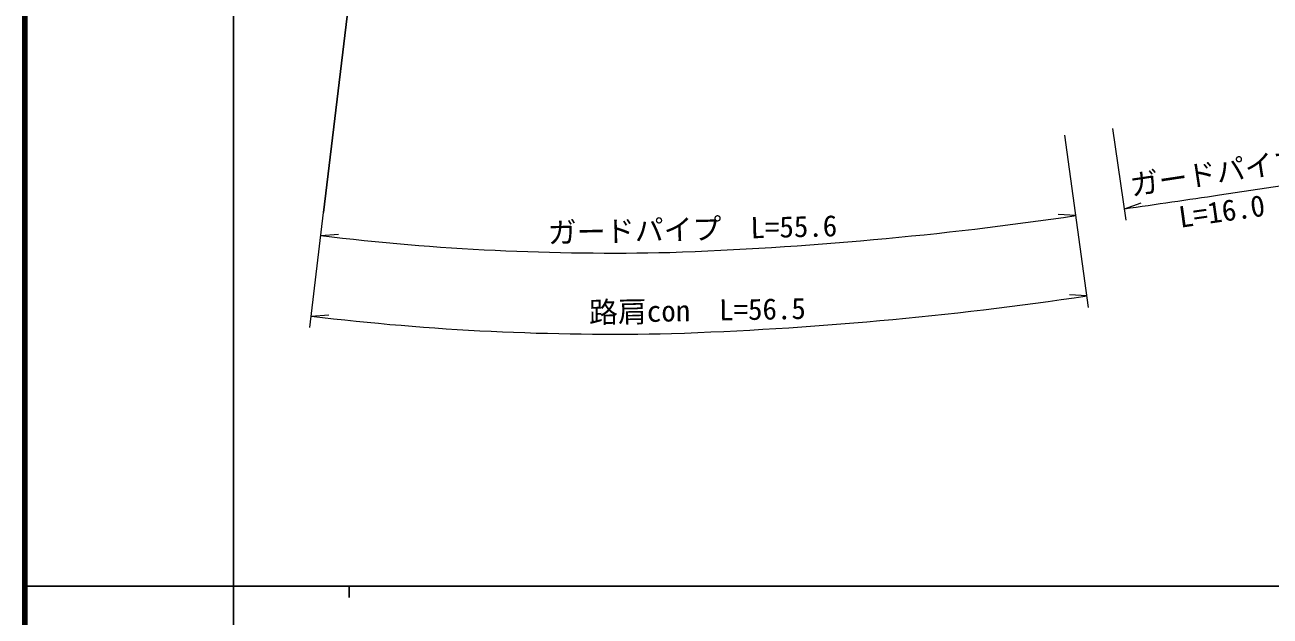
# Model space of a CAD drawing. Units: millimetres, scale not verified. Extents: x 40000 to 680000, y 20000 to 380000.
# Drawn here: x 40000 to 147490, y 202409 to 253435 of the extents above; entities that cross this region are included whole.
import ezdxf
from ezdxf.enums import TextEntityAlignment as Align

# ---------------------------------------------------------------- set-up
doc = ezdxf.new("R2010")
doc.units = ezdxf.units.MM
doc.header["$LTSCALE"] = 1000
for name, color, linetype, lineweight in [('M-BMK-OTRS', 5, 'Continuous', 25), ('M-STR-HTXT', 7, 'Continuous', 13), ('M-TTL', 2, 'Continuous', 140), ('M-TTL-BAND', 7, 'Continuous', 25)]:
    doc.layers.add(name, color=color, linetype=linetype, lineweight=lineweight)
doc.styles.add('ＭＳ ゴシック', font='')
doc.styles.get('ＭＳ ゴシック').set_extended_font_data('MS Gothic')

msp = doc.modelspace()

# ---------------------------------------------------------------- linework, layer by layer
at = {"layer": 'M-BMK-OTRS'}
msp.add_line((65787, 237233), (75304, 316665), dxfattribs=at)
at = {"layer": 'M-STR-HTXT'}
for p, q in [((135051, 236576), (133918, 244495)), ((131826, 229057), (129774, 243916)), ((143119, 238761), (151020, 239940)), ((134909, 237566), (136351, 238076)), ((64597, 227304), (65787, 237233)), ((130732, 236978), (129204, 237057)), ((65549, 235247), (67074, 235366)), ((131689, 230048), (130161, 230124)), ((64716, 228297), (66241, 228416))]:
    msp.add_line(p, q, dxfattribs=at)
for centre, radius, start, end in [((-174366, 2391151), 2175679, 278.17234, 278.39082), ((84665, 550173), 316565, 271.99115, 278.36749), ((90752, 445594), 211852, 263.16764, 271.32872), ((85337, 542389), 315762, 271.9037, 278.44124), ((90752, 445594), 218852, 263.16764, 271.32872)]:
    msp.add_arc(centre, radius, start, end, dxfattribs=at)
at = {"layer": 'M-TTL'}
msp.add_line((40000, 380000), (40000, 20000), dxfattribs=at)
at = {"layer": 'M-TTL-BAND'}
for p, q in [((58000, 370000), (58000, 20000)), ((40000, 205000), (579000, 205000)), ((68000, 205000), (68000, 204000))]:
    msp.add_line(p, q, dxfattribs=at)

# ---------------------------------------------------------------- texts
at = {"layer": 'M-STR-HTXT', "style": 'ＭＳ ゴシック'}
for s, rotation, p in [('ガードパイプ', 8.608, (143044, 239255)), ('ガードパイプ\u3000L=55.6', 1.404, (97663, 234340)), ('路肩con\u3000L=56.5', 1.11, (98077, 227330))]:
    msp.add_text(s, height=1833, rotation=rotation, dxfattribs=at).set_placement(p, align=Align.BOTTOM_CENTER)
msp.add_text('L=16.0', height=1833, rotation=8.077, dxfattribs=at).set_placement((143189, 238266), align=Align.TOP_CENTER)

doc.saveas('drawing.dxf')
